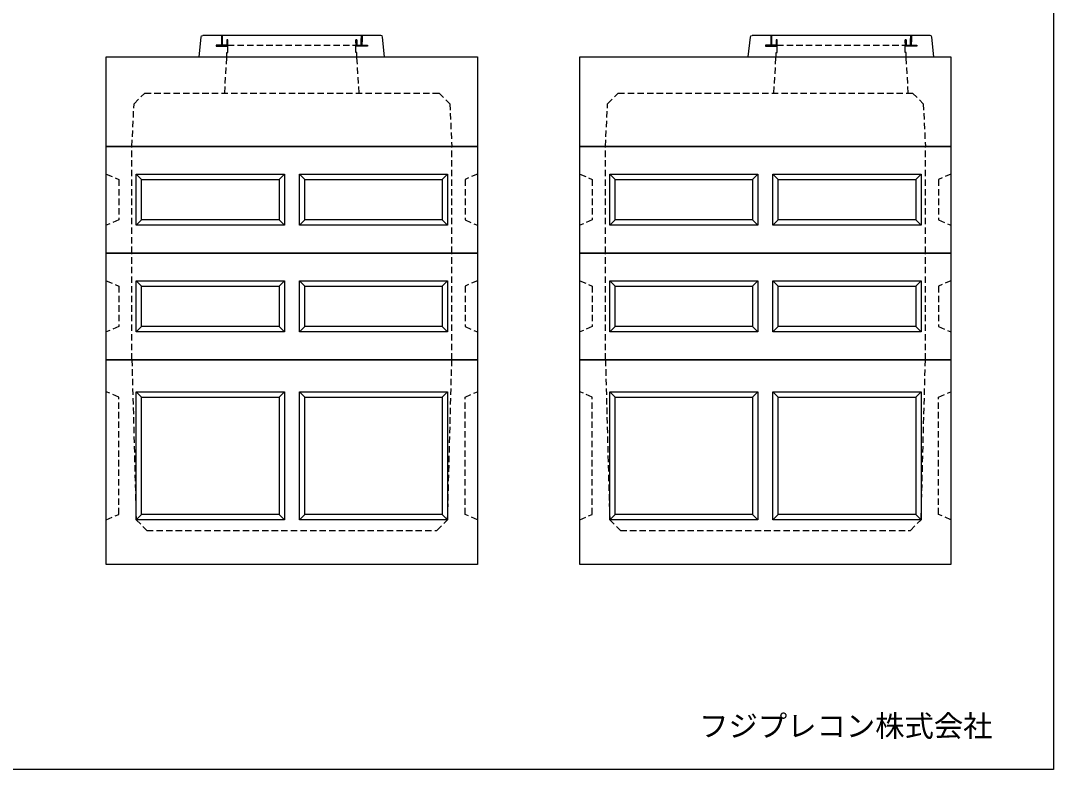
# Model space of a CAD drawing. Units: millimetres, scale not verified. Extents: x -4654 to 4706, y -3533 to 3388.
# Drawn here: x -136 to 4706, y -3533 to -23 of the extents above; entities that cross this region are included whole.
import ezdxf
from ezdxf.enums import TextEntityAlignment as Align

# ---------------------------------------------------------------- set-up
doc = ezdxf.new("R2010")
doc.units = ezdxf.units.MM
doc.header["$LTSCALE"] = 25
doc.linetypes.add('DASHED1', pattern=[1.8, 1.2, -0.6])
doc.layers.add('0-0_レイヤ_1', color=7, linetype='Continuous')
doc.styles.add('ＭＳ ゴシック', font='')
doc.styles.get('ＭＳ ゴシック').set_extended_font_data('MS Gothic')

msp = doc.modelspace()

# ---------------------------------------------------------------- linework, layer by layer
at = {"layer": '0-0_レイヤ_1'}
for p, q in [((1553.38, -92.5), (718.38, -92.5)), ((805.88, -95), (810.88, -95)), ((1460.88, -95), (1465.88, -95)), ((4128.32, -92.5), (3293.32, -92.5)), ((3380.82, -95), (3385.82, -95)), ((4035.82, -95), (4040.82, -95)), ((700.88, -192.5), (710.88, -100)), ((780.88, -140), (830.88, -140)), ((780.88, -142.5), (830.88, -142.5)), ((805.88, -97.5), (810.88, -97.5)), ((805.88, -100), (810.88, -100)), ((805.88, -102.5), (810.88, -102.5)), ((805.88, -105), (810.88, -105)), ((805.88, -107.5), (810.88, -107.5)), ((805.88, -110), (810.88, -110)), ((805.88, -112.5), (810.88, -112.5)), ((805.88, -115), (810.88, -115)), ((805.88, -117.5), (810.88, -117.5)), ((805.88, -120), (810.88, -120)), ((805.88, -122.5), (810.88, -122.5)), ((805.88, -125), (810.88, -125)), ((805.88, -127.5), (810.88, -127.5)), ((805.88, -130), (810.88, -130)), ((805.88, -132.5), (810.88, -132.5)), ((805.88, -135), (810.88, -135)), ((805.88, -137.5), (810.88, -137.5)), ((830.88, -112.5), (835.88, -112.5)), ((830.88, -115), (835.88, -115)), ((830.88, -117.5), (835.88, -117.5)), ((830.88, -120), (835.88, -120)), ((830.88, -122.5), (835.88, -122.5)), ((830.88, -125), (835.88, -125)), ((830.88, -127.5), (835.88, -127.5)), ((830.88, -130), (835.88, -130)), ((830.88, -132.5), (835.88, -132.5)), ((830.88, -135), (835.88, -135)), ((830.88, -137.5), (835.88, -137.5)), ((830.88, -140), (835.88, -140)), ((830.88, -142.5), (835.88, -142.5)), ((1435.88, -112.5), (1440.88, -112.5)), ((1435.88, -115), (1440.88, -115)), ((1435.88, -117.5), (1440.88, -117.5)), ((1435.88, -120), (1440.88, -120)), ((1435.88, -122.5), (1440.88, -122.5)), ((1435.88, -125), (1440.88, -125)), ((1435.88, -127.5), (1440.88, -127.5)), ((1435.88, -130), (1440.88, -130)), ((1435.88, -132.5), (1440.88, -132.5)), ((1435.88, -135), (1440.88, -135)), ((1435.88, -137.5), (1490.88, -137.5)), ((1435.88, -140), (1490.88, -140)), ((1460.88, -97.5), (1465.88, -97.5)), ((1460.88, -100), (1465.88, -100)), ((1460.88, -102.5), (1465.88, -102.5)), ((1460.88, -105), (1465.88, -105)), ((1460.88, -107.5), (1465.88, -107.5)), ((1460.88, -110), (1465.88, -110)), ((1460.88, -112.5), (1465.88, -112.5)), ((1460.88, -115), (1465.88, -115)), ((1460.88, -117.5), (1465.88, -117.5)), ((1460.88, -120), (1465.88, -120)), ((1460.88, -122.5), (1465.88, -122.5)), ((1460.88, -125), (1465.88, -125)), ((1460.88, -127.5), (1465.88, -127.5)), ((1460.88, -130), (1465.88, -130)), ((1460.88, -132.5), (1465.88, -132.5)), ((1460.88, -135), (1465.88, -135)), ((3275.82, -192.5), (3285.82, -100)), ((3355.82, -140), (3405.82, -140)), ((3355.82, -142.5), (3405.82, -142.5)), ((3380.82, -97.5), (3385.82, -97.5)), ((3380.82, -100), (3385.82, -100)), ((3380.82, -102.5), (3385.82, -102.5)), ((3380.82, -105), (3385.82, -105)), ((3380.82, -107.5), (3385.82, -107.5)), ((3380.82, -110), (3385.82, -110)), ((3380.82, -112.5), (3385.82, -112.5)), ((3380.82, -115), (3385.82, -115)), ((3380.82, -117.5), (3385.82, -117.5)), ((3380.82, -120), (3385.82, -120)), ((3380.82, -122.5), (3385.82, -122.5)), ((3380.82, -125), (3385.82, -125)), ((3380.82, -127.5), (3385.82, -127.5)), ((3380.82, -130), (3385.82, -130)), ((3380.82, -132.5), (3385.82, -132.5)), ((3380.82, -135), (3385.82, -135)), ((3380.82, -137.5), (3385.82, -137.5)), ((3405.82, -112.5), (3410.82, -112.5)), ((3405.82, -115), (3410.82, -115)), ((3405.82, -117.5), (3410.82, -117.5)), ((3405.82, -120), (3410.82, -120)), ((3405.82, -122.5), (3410.82, -122.5)), ((3405.82, -125), (3410.82, -125)), ((3405.82, -127.5), (3410.82, -127.5)), ((3405.82, -130), (3410.82, -130)), ((3405.82, -132.5), (3410.82, -132.5)), ((3405.82, -135), (3410.82, -135)), ((3405.82, -137.5), (3410.82, -137.5)), ((3405.82, -140), (3410.82, -140)), ((3405.82, -142.5), (3410.82, -142.5)), ((4010.82, -112.5), (4015.82, -112.5)), ((4010.82, -115), (4015.82, -115)), ((4010.82, -117.5), (4015.82, -117.5)), ((4010.82, -120), (4015.82, -120)), ((4010.82, -122.5), (4015.82, -122.5)), ((4010.82, -125), (4015.82, -125)), ((4010.82, -127.5), (4015.82, -127.5)), ((4010.82, -130), (4015.82, -130)), ((4010.82, -132.5), (4015.82, -132.5)), ((4010.82, -135), (4015.82, -135)), ((4010.82, -137.5), (4065.82, -137.5)), ((4010.82, -140), (4065.82, -140)), ((4035.82, -97.5), (4040.82, -97.5)), ((4035.82, -100), (4040.82, -100)), ((4035.82, -102.5), (4040.82, -102.5)), ((4035.82, -105), (4040.82, -105)), ((4035.82, -107.5), (4040.82, -107.5)), ((4035.82, -110), (4040.82, -110)), ((4035.82, -112.5), (4040.82, -112.5)), ((4035.82, -115), (4040.82, -115)), ((4035.82, -117.5), (4040.82, -117.5)), ((4035.82, -120), (4040.82, -120)), ((4035.82, -122.5), (4040.82, -122.5)), ((4035.82, -125), (4040.82, -125)), ((4035.82, -127.5), (4040.82, -127.5)), ((4035.82, -130), (4040.82, -130)), ((4035.82, -132.5), (4040.82, -132.5)), ((4035.82, -135), (4040.82, -135)), ((265.88, -192.5), (2005.88, -192.5)), ((265.88, -612.5), (265.88, -192.5)), ((345.88, -192.5), (1215.88, -192.5)), ((1055.82, -192.5), (1925.82, -192.5)), ((2005.88, -192.5), (2005.88, -612.5)), ((2485.88, -192.5), (4225.88, -192.5)), ((2485.88, -612.5), (2485.88, -192.5)), ((2565.88, -192.5), (3435.88, -192.5)), ((3275.82, -192.5), (4145.82, -192.5)), ((4225.88, -192.5), (4225.88, -612.5)), ((265.88, -612.5), (2005.88, -612.5)), ((265.88, -1112.5), (265.88, -612.5)), ((2005.88, -612.5), (265.88, -612.5)), ((265.88, -612.5), (2005.88, -612.5)), ((265.88, -1112.5), (265.88, -612.5)), ((2005.88, -612.5), (2005.88, -1112.5)), ((2485.88, -612.5), (4225.88, -612.5)), ((2485.88, -1112.5), (2485.88, -612.5)), ((4225.88, -612.5), (2485.88, -612.5)), ((2485.88, -612.5), (4225.88, -612.5)), ((2485.88, -1112.5), (2485.88, -612.5)), ((4225.88, -612.5), (4225.88, -1112.5)), ((405.88, -742.5), (430.88, -767.5)), ((405.88, -742.5), (1100.88, -742.5)), ((405.88, -982.5), (405.88, -742.5)), ((405.88, -742.5), (1100.88, -742.5)), ((405.88, -982.5), (405.88, -742.5)), ((430.88, -767.5), (1075.88, -767.5)), ((430.88, -957.5), (430.88, -767.5)), ((430.88, -957.5), (430.88, -767.5)), ((1100.88, -742.5), (1075.88, -767.5)), ((1075.88, -767.5), (1075.88, -957.5)), ((1100.88, -742.5), (1100.88, -982.5)), ((1170.88, -742.5), (1195.88, -767.5)), ((1170.88, -742.5), (1865.88, -742.5)), ((1170.88, -982.5), (1170.88, -742.5)), ((1195.88, -767.5), (1840.88, -767.5)), ((1195.88, -957.5), (1195.88, -767.5)), ((1840.88, -767.5), (1865.88, -742.5)), ((1840.88, -767.5), (1840.88, -957.5)), ((1865.88, -742.5), (1865.88, -982.5)), ((2625.88, -742.5), (2650.88, -767.5)), ((2625.88, -742.5), (3320.88, -742.5)), ((2625.88, -982.5), (2625.88, -742.5)), ((2625.88, -742.5), (3320.88, -742.5)), ((2625.88, -982.5), (2625.88, -742.5)), ((2650.88, -767.5), (3295.88, -767.5)), ((2650.88, -957.5), (2650.88, -767.5)), ((2650.88, -957.5), (2650.88, -767.5)), ((3320.88, -742.5), (3295.88, -767.5)), ((3295.88, -767.5), (3295.88, -957.5)), ((3320.88, -742.5), (3320.88, -982.5)), ((3390.88, -742.5), (3415.88, -767.5)), ((3390.88, -742.5), (4085.88, -742.5)), ((3390.88, -982.5), (3390.88, -742.5)), ((3415.88, -767.5), (4060.88, -767.5)), ((3415.88, -957.5), (3415.88, -767.5)), ((4060.88, -767.5), (4085.88, -742.5)), ((4060.88, -767.5), (4060.88, -957.5)), ((4085.88, -742.5), (4085.88, -982.5)), ((405.88, -982.5), (430.88, -957.5)), ((1075.88, -957.5), (430.88, -957.5)), ((1100.88, -982.5), (1075.88, -957.5)), ((1170.88, -982.5), (1195.88, -957.5)), ((1840.88, -957.5), (1195.88, -957.5)), ((1865.88, -982.5), (1840.88, -957.5)), ((2625.88, -982.5), (2650.88, -957.5)), ((3295.88, -957.5), (2650.88, -957.5)), ((3320.88, -982.5), (3295.88, -957.5)), ((3390.88, -982.5), (3415.88, -957.5)), ((4060.88, -957.5), (3415.88, -957.5)), ((4085.88, -982.5), (4060.88, -957.5)), ((1100.88, -982.5), (405.88, -982.5)), ((1865.88, -982.5), (1170.88, -982.5)), ((3320.88, -982.5), (2625.88, -982.5)), ((4085.88, -982.5), (3390.88, -982.5)), ((265.88, -1112.5), (2005.88, -1112.5)), ((265.88, -1612.5), (265.88, -1112.5)), ((2005.88, -1112.5), (265.88, -1112.5)), ((265.88, -1112.5), (2005.88, -1112.5)), ((265.88, -1612.5), (265.88, -1112.5)), ((2005.88, -1112.5), (265.88, -1112.5)), ((265.88, -1112.5), (2005.88, -1112.5)), ((2005.88, -1112.5), (2005.88, -1612.5)), ((2485.88, -1112.5), (4225.88, -1112.5)), ((2485.88, -1612.5), (2485.88, -1112.5)), ((4225.88, -1112.5), (2485.88, -1112.5)), ((2485.88, -1112.5), (4225.88, -1112.5)), ((2485.88, -1612.5), (2485.88, -1112.5)), ((4225.88, -1112.5), (2485.88, -1112.5)), ((2485.88, -1112.5), (4225.88, -1112.5)), ((4225.88, -1112.5), (4225.88, -1612.5)), ((405.88, -1242.5), (430.88, -1267.5)), ((405.88, -1242.5), (1100.88, -1242.5)), ((405.88, -1482.5), (405.88, -1242.5)), ((405.88, -1242.5), (1100.88, -1242.5)), ((405.88, -1482.5), (405.88, -1242.5)), ((1100.88, -1242.5), (1075.88, -1267.5)), ((1100.88, -1242.5), (1100.88, -1482.5)), ((1170.88, -1242.5), (1195.88, -1267.5)), ((1170.88, -1242.5), (1865.88, -1242.5)), ((1170.88, -1482.5), (1170.88, -1242.5)), ((1840.88, -1267.5), (1865.88, -1242.5)), ((1865.88, -1242.5), (1865.88, -1482.5)), ((2625.88, -1242.5), (2650.88, -1267.5)), ((2625.88, -1242.5), (3320.88, -1242.5)), ((2625.88, -1482.5), (2625.88, -1242.5)), ((2625.88, -1242.5), (3320.88, -1242.5)), ((2625.88, -1482.5), (2625.88, -1242.5)), ((3320.88, -1242.5), (3295.88, -1267.5)), ((3320.88, -1242.5), (3320.88, -1482.5)), ((3390.88, -1242.5), (3415.88, -1267.5)), ((3390.88, -1242.5), (4085.88, -1242.5)), ((3390.88, -1482.5), (3390.88, -1242.5)), ((4060.88, -1267.5), (4085.88, -1242.5)), ((4085.88, -1242.5), (4085.88, -1482.5)), ((430.88, -1267.5), (1075.88, -1267.5)), ((430.88, -1457.5), (430.88, -1267.5)), ((430.88, -1457.5), (430.88, -1267.5)), ((1075.88, -1267.5), (1075.88, -1457.5)), ((1195.88, -1267.5), (1840.88, -1267.5)), ((1195.88, -1457.5), (1195.88, -1267.5)), ((1840.88, -1267.5), (1840.88, -1457.5)), ((2650.88, -1267.5), (3295.88, -1267.5)), ((2650.88, -1457.5), (2650.88, -1267.5)), ((2650.88, -1457.5), (2650.88, -1267.5)), ((3295.88, -1267.5), (3295.88, -1457.5)), ((3415.88, -1267.5), (4060.88, -1267.5)), ((3415.88, -1457.5), (3415.88, -1267.5)), ((4060.88, -1267.5), (4060.88, -1457.5)), ((405.88, -1482.5), (430.88, -1457.5)), ((1100.88, -1482.5), (405.88, -1482.5)), ((1075.88, -1457.5), (430.88, -1457.5)), ((1100.88, -1482.5), (1075.88, -1457.5)), ((1170.88, -1482.5), (1195.88, -1457.5)), ((1865.88, -1482.5), (1170.88, -1482.5)), ((1840.88, -1457.5), (1195.88, -1457.5)), ((1865.88, -1482.5), (1840.88, -1457.5)), ((2625.88, -1482.5), (2650.88, -1457.5)), ((3320.88, -1482.5), (2625.88, -1482.5)), ((3295.88, -1457.5), (2650.88, -1457.5)), ((3320.88, -1482.5), (3295.88, -1457.5)), ((3390.88, -1482.5), (3415.88, -1457.5)), ((4085.88, -1482.5), (3390.88, -1482.5)), ((4060.88, -1457.5), (3415.88, -1457.5)), ((4085.88, -1482.5), (4060.88, -1457.5)), ((265.88, -1612.5), (2005.88, -1612.5)), ((265.88, -2572.5), (265.88, -1612.5)), ((2005.88, -1612.5), (265.88, -1612.5)), ((2005.88, -1612.5), (2005.88, -2572.5)), ((2485.88, -1612.5), (4225.88, -1612.5)), ((2485.88, -2572.5), (2485.88, -1612.5)), ((4225.88, -1612.5), (2485.88, -1612.5)), ((4225.88, -1612.5), (4225.88, -2572.5)), ((405.88, -1762.5), (430.88, -1787.5)), ((405.88, -2362.5), (405.88, -1762.5)), ((405.88, -1762.5), (1100.88, -1762.5)), ((430.88, -1787.5), (1075.88, -1787.5)), ((1075.88, -1787.5), (1100.88, -1762.5)), ((1075.88, -1787.5), (1075.88, -2337.5)), ((1100.88, -1762.5), (1100.88, -2362.5)), ((1170.88, -1762.5), (1195.88, -1787.5)), ((1170.88, -2362.5), (1170.88, -1762.5)), ((1170.88, -1762.5), (1865.88, -1762.5)), ((1195.88, -2337.5), (1195.88, -1787.5)), ((1195.88, -1787.5), (1840.88, -1787.5)), ((1840.88, -1787.5), (1865.88, -1762.5)), ((1840.88, -1787.5), (1840.88, -2337.5)), ((1865.88, -1762.5), (1865.88, -2362.5)), ((2625.88, -1762.5), (2650.88, -1787.5)), ((2625.88, -2362.5), (2625.88, -1762.5)), ((2625.88, -1762.5), (3320.88, -1762.5)), ((2650.88, -1787.5), (3295.88, -1787.5)), ((3295.88, -1787.5), (3320.88, -1762.5)), ((3295.88, -1787.5), (3295.88, -2337.5)), ((3320.88, -1762.5), (3320.88, -2362.5)), ((3390.88, -1762.5), (3415.88, -1787.5)), ((3390.88, -2362.5), (3390.88, -1762.5)), ((3390.88, -1762.5), (4085.88, -1762.5)), ((3415.88, -2337.5), (3415.88, -1787.5)), ((3415.88, -1787.5), (4060.88, -1787.5)), ((4060.88, -1787.5), (4085.88, -1762.5)), ((4060.88, -1787.5), (4060.88, -2337.5)), ((4085.88, -1762.5), (4085.88, -2362.5)), ((1100.88, -2362.5), (405.88, -2362.5)), ((1075.88, -2337.5), (430.88, -2337.5)), ((1100.88, -2362.5), (1075.88, -2337.5)), ((1170.88, -2362.5), (1195.88, -2337.5)), ((1865.88, -2362.5), (1170.88, -2362.5)), ((1840.88, -2337.5), (1195.88, -2337.5)), ((1865.88, -2362.5), (1840.88, -2337.5)), ((3320.88, -2362.5), (2625.88, -2362.5)), ((3295.88, -2337.5), (2650.88, -2337.5)), ((3320.88, -2362.5), (3295.88, -2337.5)), ((3390.88, -2362.5), (3415.88, -2337.5)), ((4085.88, -2362.5), (3390.88, -2362.5)), ((4060.88, -2337.5), (3415.88, -2337.5)), ((4085.88, -2362.5), (4060.88, -2337.5)), ((2005.88, -2572.5), (265.88, -2572.5)), ((4225.88, -2572.5), (2485.88, -2572.5))]:
    msp.add_line(p, q, dxfattribs=at)
at = {"layer": '0-0_レイヤ_1', "linetype": 'DASHED1'}
for p, q in [((835.88, -137.5), (1435.88, -137.5)), ((3410.82, -137.5), (4010.82, -137.5)), ((820.82, -362.5), (830.82, -192.5)), ((1450.82, -362.5), (1440.82, -192.5)), ((3395.82, -362.5), (3405.82, -192.5)), ((4025.82, -362.5), (4015.82, -192.5)), ((395.88, -412.5), (445.88, -362.5)), ((445.88, -362.5), (1825.88, -362.5)), ((1825.88, -362.5), (1875.88, -412.5)), ((2615.88, -412.5), (2665.88, -362.5)), ((2665.88, -362.5), (4045.88, -362.5)), ((4045.88, -362.5), (4095.88, -412.5)), ((385.88, -612.5), (395.88, -412.5)), ((385.88, -612.5), (395.88, -412.5)), ((1875.88, -412.5), (1885.88, -612.5)), ((2605.88, -612.5), (2615.88, -412.5)), ((2605.88, -612.5), (2615.88, -412.5)), ((4095.88, -412.5), (4105.88, -612.5)), ((385.88, -1112.5), (385.88, -612.5)), ((385.88, -1112.5), (385.88, -612.5)), ((1885.88, -1112.5), (1885.88, -612.5)), ((2605.88, -1112.5), (2605.88, -612.5)), ((2605.88, -1112.5), (2605.88, -612.5)), ((4105.88, -1112.5), (4105.88, -612.5)), ((265.88, -742.5), (323.88, -767.5)), ((265.88, -742.5), (323.88, -767.5)), ((323.88, -767.5), (323.88, -957.5)), ((323.88, -767.5), (323.88, -957.5)), ((2005.88, -742.5), (1947.88, -767.5)), ((1947.88, -767.5), (1947.88, -957.5)), ((2485.88, -742.5), (2543.88, -767.5)), ((2485.88, -742.5), (2543.88, -767.5)), ((2543.88, -767.5), (2543.88, -957.5)), ((2543.88, -767.5), (2543.88, -957.5)), ((4225.88, -742.5), (4167.88, -767.5)), ((4167.88, -767.5), (4167.88, -957.5)), ((323.88, -957.5), (265.88, -982.5)), ((1947.88, -957.5), (2005.88, -982.5)), ((2543.88, -957.5), (2485.88, -982.5)), ((4167.88, -957.5), (4225.88, -982.5)), ((385.88, -1612.5), (385.88, -1112.5)), ((385.88, -1612.5), (385.88, -1112.5)), ((1885.88, -1612.5), (1885.88, -1112.5)), ((2605.88, -1612.5), (2605.88, -1112.5)), ((2605.88, -1612.5), (2605.88, -1112.5)), ((4105.88, -1612.5), (4105.88, -1112.5)), ((265.88, -1242.5), (323.88, -1267.5)), ((265.88, -1242.5), (323.88, -1267.5)), ((2005.88, -1242.5), (1947.88, -1267.5)), ((2485.88, -1242.5), (2543.88, -1267.5)), ((2485.88, -1242.5), (2543.88, -1267.5)), ((4225.88, -1242.5), (4167.88, -1267.5)), ((323.88, -1267.5), (323.88, -1457.5)), ((323.88, -1267.5), (323.88, -1457.5)), ((1947.88, -1267.5), (1947.88, -1457.5)), ((2543.88, -1267.5), (2543.88, -1457.5)), ((2543.88, -1267.5), (2543.88, -1457.5)), ((4167.88, -1267.5), (4167.88, -1457.5)), ((323.88, -1457.5), (265.88, -1482.5)), ((1947.88, -1457.5), (2005.88, -1482.5)), ((2543.88, -1457.5), (2485.88, -1482.5)), ((4167.88, -1457.5), (4225.88, -1482.5)), ((385.88, -1612.5), (405.88, -2362.5)), ((1865.88, -2362.5), (1885.88, -1612.5)), ((2605.88, -1612.5), (2625.88, -2362.5)), ((4085.88, -2362.5), (4105.88, -1612.5)), ((323.88, -1787.5), (265.88, -1762.5)), ((323.88, -2337.5), (323.88, -1787.5)), ((1947.88, -1787.5), (2005.88, -1762.5)), ((1947.88, -2337.5), (1947.88, -1787.5)), ((2543.88, -1787.5), (2485.88, -1762.5)), ((2543.88, -2337.5), (2543.88, -1787.5)), ((4167.88, -1787.5), (4225.88, -1762.5)), ((4167.88, -2337.5), (4167.88, -1787.5)), ((265.88, -2362.5), (323.88, -2337.5)), ((405.88, -2362.5), (455.88, -2412.5)), ((1815.88, -2412.5), (1865.88, -2362.5)), ((2005.88, -2362.5), (1947.88, -2337.5)), ((2485.88, -2362.5), (2543.88, -2337.5)), ((2625.88, -2362.5), (2675.88, -2412.5)), ((4035.88, -2412.5), (4085.88, -2362.5)), ((4225.88, -2362.5), (4167.88, -2337.5)), ((455.88, -2412.5), (1815.88, -2412.5)), ((2675.88, -2412.5), (4035.88, -2412.5))]:
    msp.add_line(p, q, dxfattribs=at)
at = {"layer": '0-0_レイヤ_1'}
for points in [[(-4654.12, 3387.5), (4705.88, 3387.5), (4705.88, -3532.82), (-4654.12, -3532.82)], [(710.88, -100), (712.89, -94.68), (718.38, -92.5)], [(810.88, -137.5), (810.88, -92.5), (805.88, -92.5), (805.88, -137.5)], [(1560.88, -100), (1558.43, -94.35), (1553.38, -92.5)], [(3285.82, -100), (3287.83, -94.68), (3293.32, -92.5)], [(3385.82, -137.5), (3385.82, -92.5), (3380.82, -92.5), (3380.82, -137.5)], [(4135.82, -100), (4133.36, -94.35), (4128.32, -92.5)], [(700.88, -192.5), (1570.88, -192.5), (1560.88, -100)], [(830.88, -137.5), (780.88, -137.5), (780.88, -142.5), (830.88, -142.5)], [(3275.82, -192.5), (4145.82, -192.5), (4135.82, -100)], [(3405.82, -137.5), (3355.82, -137.5), (3355.82, -142.5), (3405.82, -142.5)], [(2005.88, -612.5), (265.88, -612.5), (265.88, -192.5)], [(4225.88, -612.5), (2485.88, -612.5), (2485.88, -192.5)], [(405.88, -742.5), (430.88, -767.5), (1075.88, -767.5)], [(2625.88, -742.5), (2650.88, -767.5), (3295.88, -767.5)], [(405.88, -1242.5), (430.88, -1267.5), (1075.88, -1267.5)], [(2625.88, -1242.5), (2650.88, -1267.5), (3295.88, -1267.5)], [(405.88, -2362.5), (430.88, -2337.5), (430.88, -1787.5)], [(2625.88, -2362.5), (2650.88, -2337.5), (2650.88, -1787.5)]]:
    msp.add_lwpolyline(points, dxfattribs=at)
at = {"layer": '0-0_レイヤ_1', "linetype": 'DASHED1'}
for points in [[(830.88, -192.5), (830.88, -172.5), (835.88, -172.5), (835.88, -112.5), (830.88, -112.5), (830.88, -137.5), (810.88, -137.5), (810.88, -92.5), (805.88, -92.5), (805.88, -137.5), (780.88, -137.5), (780.88, -142.5), (835.88, -142.5)], [(1440.88, -192.5), (1440.88, -172.5), (1435.88, -172.5), (1435.88, -112.5), (1440.88, -112.5), (1440.88, -137.5), (1460.88, -137.5), (1460.88, -92.5), (1465.88, -92.5), (1465.88, -137.5), (1490.88, -137.5), (1490.88, -142.5), (1435.88, -142.5)], [(3405.82, -192.5), (3405.82, -172.5), (3410.82, -172.5), (3410.82, -112.5), (3405.82, -112.5), (3405.82, -137.5), (3385.82, -137.5), (3385.82, -92.5), (3380.82, -92.5), (3380.82, -137.5), (3355.82, -137.5), (3355.82, -142.5), (3410.82, -142.5)], [(4015.82, -192.5), (4015.82, -172.5), (4010.82, -172.5), (4010.82, -112.5), (4015.82, -112.5), (4015.82, -137.5), (4035.82, -137.5), (4035.82, -92.5), (4040.82, -92.5), (4040.82, -137.5), (4065.82, -137.5), (4065.82, -142.5), (4010.82, -142.5)]]:
    msp.add_lwpolyline(points, dxfattribs=at)
at = {"layer": '0-0_レイヤ_1'}
for points in [[(1460.88, -137.5), (1465.88, -137.5), (1465.88, -92.5), (1460.88, -92.5)], [(4035.82, -137.5), (4040.82, -137.5), (4040.82, -92.5), (4035.82, -92.5)], [(835.88, -142.5), (835.88, -112.5), (830.88, -112.5), (830.88, -142.5)], [(1435.88, -137.5), (1440.88, -137.5), (1440.88, -112.5), (1435.88, -112.5)], [(1435.88, -137.5), (1490.88, -137.5), (1490.88, -142.5), (1435.88, -142.5)], [(3410.82, -142.5), (3410.82, -112.5), (3405.82, -112.5), (3405.82, -142.5)], [(4010.82, -137.5), (4015.82, -137.5), (4015.82, -112.5), (4010.82, -112.5)], [(4010.82, -137.5), (4065.82, -137.5), (4065.82, -142.5), (4010.82, -142.5)]]:
    msp.add_lwpolyline(points, close=True, dxfattribs=at)

# ---------------------------------------------------------------- texts
at = {"layer": '0-0_レイヤ_1', "style": 'ＭＳ ゴシック'}
msp.add_text('フジプレコン株式会社', height=100.8, dxfattribs=at).set_placement((3045.65, -3410.03), align=Align.BOTTOM_LEFT)

doc.saveas('drawing.dxf')
